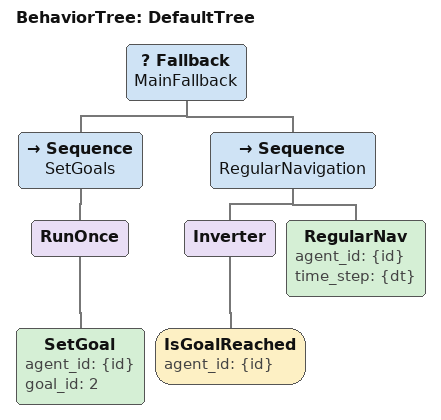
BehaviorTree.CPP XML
<?xml version="1.0" encoding="UTF-8"?>
<root main_tree_to_execute="DefaultTree" BTCPP_format="4">
  <include path="BTRegularNav.xml" />
  <BehaviorTree ID="DefaultTree">
    <Fallback name="MainFallback">
      <Sequence name="SetGoals">
        <RunOnce>
          <SetGoal agent_id="{id}" goal_id="2"/>
        </RunOnce>
      </Sequence>
      <Sequence name="RegularNavigation">
        <Inverter>
          <IsGoalReached agent_id="{id}"/>
        </Inverter>
        <RegularNav agent_id="{id}" time_step="{dt}"/>
      </Sequence>
    </Fallback>
  </BehaviorTree>
</root>
